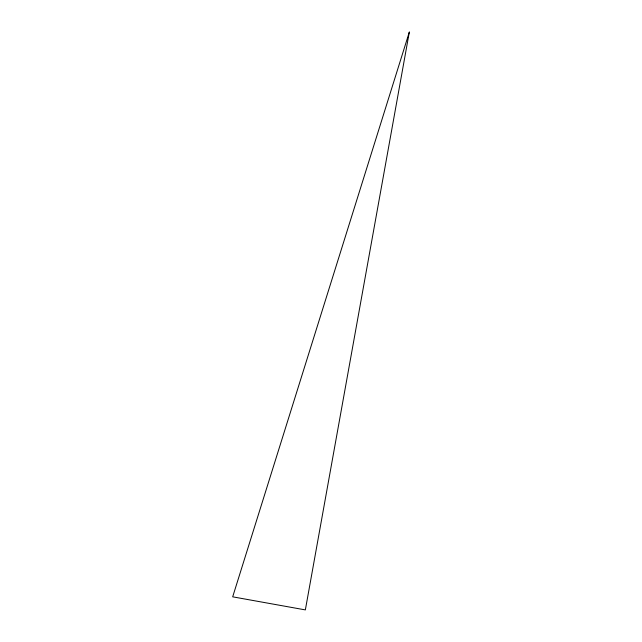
<?xml version="1.0" encoding="UTF-8"?>
<svg xmlns="http://www.w3.org/2000/svg" width="642" height="642" viewBox="0 0 642 642"><rect width="100%" height="100%" fill="white"/><g stroke="black" fill="none" stroke-linecap="round" stroke-linejoin="round"><path stroke-width="0.96" d="M409.315 32.1L305.351 609.9L232.685 596.827L409.315 32.1"/></g></svg>
